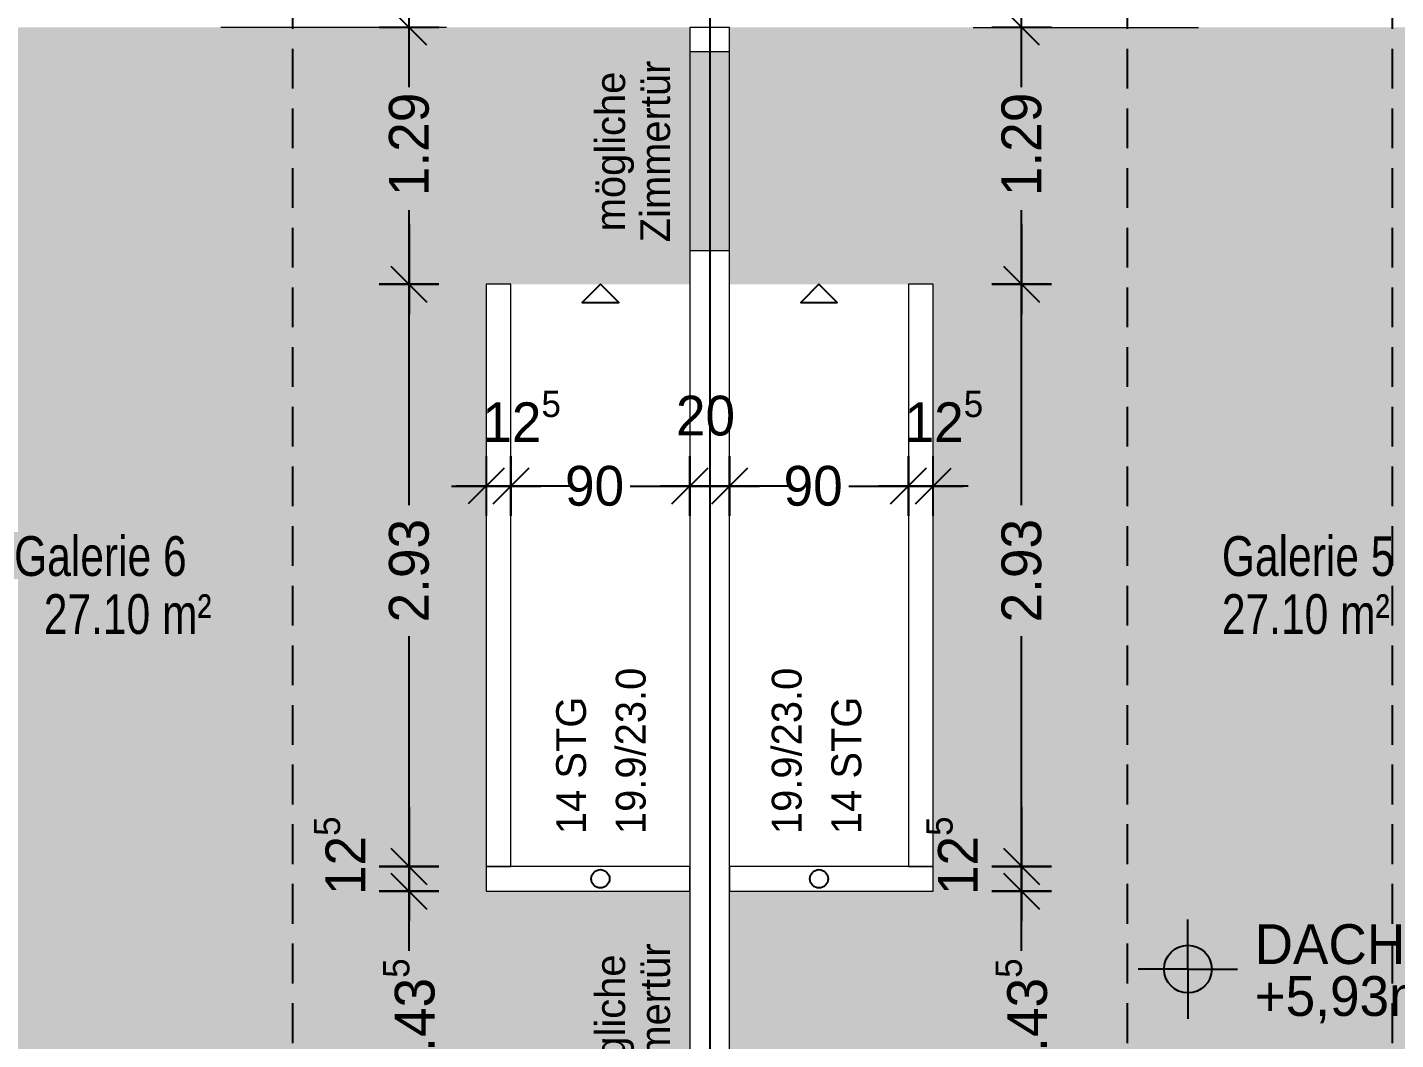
# Model space of a CAD drawing. Header units: metres. Extents: x 153 to 178.7, y 22.9 to 52.7.
# Drawn here: x 162.36 to 169.25, y 41.04 to 46.13 of the extents above; entities that cross this region are included whole.
import ezdxf

# ---------------------------------------------------------------- set-up
doc = ezdxf.new("R2010")
doc.units = ezdxf.units.M
doc.header["$XCLIPFRAME"] = 2
doc.header["$PDMODE"] = 65
doc.linetypes.add('AUSGEZOGEN', pattern=[0])
doc.linetypes.add('VERDECKT2_S2', pattern=[0.27, 0.2, -0.07])
for name, color, linetype, lineweight in [('Allgemein01', 7, 'AUSGEZOGEN', 13), ('Allgemein03', 7, 'AUSGEZOGEN', 25), ('Fensterbank', 7, 'AUSGEZOGEN', 13), ('Pfosten_ Stützen', 7, 'AUSGEZOGEN', 13), ('Raum', 250, 'AUSGEZOGEN', 13), ('Raumbezeichnung', 7, 'AUSGEZOGEN', 13), ('Standard', 7, 'AUSGEZOGEN', 25), ('Text Allgemein', 7, 'AUSGEZOGEN', 13), ('Treppe', 7, 'AUSGEZOGEN', 13), ('Wand Holz nicht tragend', 7, 'AUSGEZOGEN', 13), ('Wand Holz tragend', 7, 'AUSGEZOGEN', 13), ('Wohnfläche-Rohbau', 7, 'AUSGEZOGEN', 13)]:
    doc.layers.add(name, color=color, linetype=linetype, lineweight=lineweight)
doc.styles.add('ARIAL', font='arial.ttf')
doc.styles.add('Posterama Text Light', font='')
doc.styles.get('Posterama Text Light').set_extended_font_data('Posterama Text Light')
doc.dimstyles.new('DIMSTYLE_18', dxfattribs={"dimtxt": 0.2, "dimasz": 0.3, "dimexe": 0, "dimexo": 1e-06, "dimgap": 0.1, "dimtad": 0, "dimrnd": 0.005, "dimzin": 4, "dimdsep": 46, "dimtxsty": 'Posterama Text Light', "dimblk1": 'ALL_ML_STRICH', "dimblk2": 'ALL_ML_STRICH', "dimsah": 1, "dimcen": 0, "dimse1": 1, "dimse2": 1, "dimclrd": 7, "dimclre": 7, "dimclrt": 7, "dimadec": 0, "dimazin": 0, "dimtfac": 1, "dimtdec": 0, "dimtix": 1, "dimtmove": 2, "dimatfit": 3, "dimfxl": 0, "dimtzin": 0, "dimlwd": 0, "dimlwe": 25, "dimarcsym": 0})
doc.dimstyles.new('DIMSTYLE_19', dxfattribs={"dimtxt": 0.2, "dimasz": 0.3, "dimexe": 0, "dimexo": 1e-06, "dimgap": 0.1, "dimtad": 0, "dimdec": 3, "dimrnd": 0.005, "dimzin": 4, "dimdsep": 46, "dimtxsty": 'Posterama Text Light', "dimblk1": 'ALL_ML_STRICH', "dimblk2": 'ALL_ML_STRICH', "dimsah": 1, "dimcen": 0, "dimse1": 1, "dimse2": 1, "dimclrd": 7, "dimclre": 7, "dimclrt": 7, "dimadec": 0, "dimazin": 0, "dimtfac": 1, "dimtdec": 0, "dimtix": 1, "dimtmove": 2, "dimatfit": 3, "dimfxl": 0, "dimtzin": 0, "dimlwd": 0, "dimlwe": 25, "dimarcsym": 0})
doc.dimstyles.new('DIMSTYLE_21', dxfattribs={"dimtxt": 0.2, "dimasz": 0.3, "dimexe": 0, "dimexo": 1e-06, "dimgap": 0.1, "dimtad": 2, "dimdec": 1, "dimlfac": 100, "dimrnd": 0.5, "dimzin": 4, "dimdsep": 46, "dimtxsty": 'Posterama Text Light', "dimblk1": 'ALL_ML_STRICH', "dimblk2": 'ALL_ML_STRICH', "dimsah": 1, "dimcen": 0, "dimse1": 1, "dimse2": 1, "dimclrd": 7, "dimclre": 7, "dimclrt": 7, "dimadec": 0, "dimazin": 0, "dimtfac": 1, "dimtdec": 0, "dimtix": 1, "dimtmove": 2, "dimatfit": 3, "dimfxl": 0, "dimtvp": 1.2, "dimtzin": 0, "dimlwd": 0, "dimlwe": 25, "dimarcsym": 0})
doc.dimstyles.new('DIMSTYLE_23', dxfattribs={"dimtxt": 0.2, "dimasz": 0.3, "dimexe": 0, "dimexo": 1e-06, "dimgap": 0.1, "dimtad": 0, "dimdec": 1, "dimlfac": 100, "dimrnd": 0.5, "dimzin": 4, "dimdsep": 46, "dimtxsty": 'Posterama Text Light', "dimblk1": 'ALL_ML_STRICH', "dimblk2": 'ALL_ML_STRICH', "dimsah": 1, "dimcen": 0, "dimse1": 1, "dimse2": 1, "dimclrd": 7, "dimclre": 7, "dimclrt": 7, "dimadec": 0, "dimazin": 0, "dimtfac": 1, "dimtdec": 0, "dimtix": 1, "dimtmove": 2, "dimatfit": 3, "dimfxl": 0, "dimtzin": 0, "dimlwd": 0, "dimlwe": 25, "dimarcsym": 0})
doc.dimstyles.new('DIMSTYLE_3', dxfattribs={"dimtxt": 0.2, "dimasz": 0.3, "dimexe": 0, "dimexo": 1e-06, "dimgap": 0.1, "dimtad": 0, "dimrnd": 0.005, "dimzin": 0, "dimdsep": 46, "dimtxsty": 'Posterama Text Light', "dimblk1": 'ALL_ML_STRICH', "dimblk2": 'ALL_ML_STRICH', "dimsah": 1, "dimcen": 0, "dimse1": 1, "dimse2": 1, "dimclrd": 7, "dimclre": 7, "dimclrt": 7, "dimadec": 0, "dimazin": 0, "dimtfac": 1, "dimtdec": 0, "dimtix": 1, "dimtmove": 2, "dimatfit": 3, "dimfxl": 0, "dimtzin": 0, "dimlwd": 0, "dimlwe": 25, "dimarcsym": 0})
doc.dimstyles.new('DIMSTYLE_6', dxfattribs={"dimtxt": 0.2, "dimasz": 0.3, "dimexe": 0, "dimexo": 1e-06, "dimgap": 0.1, "dimtad": 2, "dimdec": 1, "dimlfac": 100, "dimrnd": 0.5, "dimzin": 0, "dimdsep": 46, "dimtxsty": 'Posterama Text Light', "dimblk1": 'ALL_ML_STRICH', "dimblk2": 'ALL_ML_STRICH', "dimsah": 1, "dimcen": 0, "dimse1": 1, "dimse2": 1, "dimclrd": 7, "dimclre": 7, "dimclrt": 7, "dimadec": 0, "dimazin": 0, "dimtfac": 1, "dimtdec": 0, "dimtix": 1, "dimtmove": 2, "dimatfit": 3, "dimfxl": 0, "dimtvp": 1.2, "dimtzin": 0, "dimlwd": 0, "dimlwe": 25, "dimarcsym": 0})
picture_1 = doc.add_image_def('image1.jpg', size_in_pixel=(256, 256))

# ---------------------------------------------------------------- blocks, each defined once
blk = doc.blocks.new('COMPLEXOBJECT_14')
at = {"layer": 'Allgemein03', "color": 7, "linetype": 'AUSGEZOGEN', "lineweight": 25, "transparency": 33554687}
for q in [(168.2044, 41.6487), (167.9544, 41.3987), (168.2044, 41.1487), (168.4544, 41.3987)]:
    blk.add_line((168.2044, 41.3987), q, dxfattribs=at)
blk.add_circle((168.2044, 41.3987), 0.12, dxfattribs=at)
blk = doc.blocks.new('COMPLEXOBJECT_20')
at = {"layer": 'Standard', "linetype": 'AUSGEZOGEN', "lineweight": 13, "transparency": 33554687}
blk.add_hatch(color=252, dxfattribs=at).paths.add_polyline_path([(165.6978, 45.0123), (165.8978, 45.0123), (165.8978, 46.0123), (165.6978, 46.0123)])
at = {"layer": 'Standard', "color": 252, "linetype": 'AUSGEZOGEN', "lineweight": 13, "transparency": 33554687}
blk.add_lwpolyline([(165.6978, 45.0123), (165.8978, 45.0123), (165.8978, 46.0123), (165.6978, 46.0123), (165.6978, 45.0123)], close=True, dxfattribs=at)
blk = doc.blocks.new('ALL_ML_STRICH')
at = {"color": 0, "linetype": 'ByBlock', "lineweight": -2}
for p, q in [((0, -0.5), (0, 0.5)), ((-0.3, -0.3), (0.3, 0.3)), ((-1, 0), (0.5, 0))]:
    blk.add_line(p, q, dxfattribs=at)
blk = doc.blocks.new('*D46')
at = {"layer": 'DEFPOINTS', "color": 7, "linetype": 'AUSGEZOGEN', "lineweight": 25, "transparency": 33554687}
for p in [(159.1478, 51.6196), (159.1478, 46.1348), (172.4478, 46.1348)]:
    blk.add_point(p, dxfattribs=at)
at = {"layer": 'Standard', "color": 7, "linetype": 'AUSGEZOGEN', "lineweight": -2, "transparency": 33554687}
for p, q in [((159.1478, 51.6196), (165.4248, 51.6196)), ((166.2248, 51.6196), (172.4478, 51.6196))]:
    blk.add_line(p, q, dxfattribs=at)
at = {"layer": 'Standard', "color": 7, "linetype": 'AUSGEZOGEN', "lineweight": 25, "transparency": 33554687, "xscale": 0.3, "yscale": 0.3, "zscale": 0.3, "rotation": 180}
blk.add_blockref('ALL_ML_STRICH', (159.1478, 51.6196), dxfattribs=at)
at = {"layer": 'Standard', "color": 7, "linetype": 'AUSGEZOGEN', "lineweight": 25, "transparency": 33554687, "xscale": 0.3, "yscale": 0.3, "zscale": 0.3}
blk.add_blockref('ALL_ML_STRICH', (172.4478, 51.6196), dxfattribs=at)
at = {"layer": 'Standard', "color": 7, "linetype": 'AUSGEZOGEN', "lineweight": 25, "transparency": 33554687, "insert": (165.8248, 51.6196), "char_height": 0.2, "width": 1, "attachment_point": 5, "style": 'Posterama Text Light'}
blk.add_mtext('\\A1;{\\A1;{13.30\\H0.132000;\\S^ ;}}', dxfattribs=at)
blk = doc.blocks.new('*D75')
at = {"layer": 'DEFPOINTS', "color": 7, "linetype": 'AUSGEZOGEN', "lineweight": 25, "transparency": 33554687}
for p in [(159.1478, 50.7196), (159.1478, 46.1348), (165.6978, 46.1348)]:
    blk.add_point(p, dxfattribs=at)
at = {"layer": 'Standard', "color": 7, "linetype": 'AUSGEZOGEN', "lineweight": -2, "transparency": 33554687}
for p, q in [((159.1478, 50.7196), (162.1094, 50.7196)), ((162.7694, 50.7196), (165.6978, 50.7196))]:
    blk.add_line(p, q, dxfattribs=at)
at = {"layer": 'Standard', "color": 7, "linetype": 'AUSGEZOGEN', "lineweight": 25, "transparency": 33554687, "xscale": 0.3, "yscale": 0.3, "zscale": 0.3, "rotation": 180}
blk.add_blockref('ALL_ML_STRICH', (159.1478, 50.7196), dxfattribs=at)
at = {"layer": 'Standard', "color": 7, "linetype": 'AUSGEZOGEN', "lineweight": 25, "transparency": 33554687, "xscale": 0.3, "yscale": 0.3, "zscale": 0.3}
blk.add_blockref('ALL_ML_STRICH', (165.6978, 50.7196), dxfattribs=at)
at = {"layer": 'Standard', "color": 7, "linetype": 'AUSGEZOGEN', "lineweight": 25, "transparency": 33554687, "insert": (162.4394, 50.7196), "char_height": 0.2, "width": 0.8, "attachment_point": 5, "style": 'Posterama Text Light'}
blk.add_mtext('\\A1;{\\A1;{6.55\\H0.132000;\\S^ ;}}', dxfattribs=at)
blk = doc.blocks.new('*D76')
at = {"layer": 'DEFPOINTS', "color": 7, "linetype": 'AUSGEZOGEN', "lineweight": 25, "transparency": 33554687}
for p in [(165.6978, 50.7196), (165.6978, 46.1348), (165.8978, 46.1348)]:
    blk.add_point(p, dxfattribs=at)
at = {"layer": 'Standard', "color": 7, "linetype": 'AUSGEZOGEN', "lineweight": -2, "transparency": 33554687}
blk.add_line((165.6978, 50.7196), (165.8978, 50.7196), dxfattribs=at)
at = {"layer": 'Standard', "color": 7, "linetype": 'AUSGEZOGEN', "lineweight": 25, "transparency": 33554687, "xscale": 0.3, "yscale": 0.3, "zscale": 0.3, "rotation": 180}
blk.add_blockref('ALL_ML_STRICH', (165.6978, 50.7196), dxfattribs=at)
at = {"layer": 'Standard', "color": 7, "linetype": 'AUSGEZOGEN', "lineweight": 25, "transparency": 33554687, "xscale": 0.3, "yscale": 0.3, "zscale": 0.3}
blk.add_blockref('ALL_ML_STRICH', (165.8978, 50.7196), dxfattribs=at)
at = {"layer": 'Standard', "color": 7, "linetype": 'AUSGEZOGEN', "lineweight": 25, "transparency": 33554687, "insert": (165.7766, 51.0724), "char_height": 0.2, "width": 0.8, "attachment_point": 5, "style": 'Posterama Text Light'}
blk.add_mtext('\\A1;{\\A1;{20\\H0.132000;\\S^ ;}}', dxfattribs=at)
blk = doc.blocks.new('*D77')
at = {"layer": 'DEFPOINTS', "color": 7, "linetype": 'AUSGEZOGEN', "lineweight": 25, "transparency": 33554687}
for p in [(165.8978, 50.7196), (165.8978, 46.1348), (172.4478, 46.1348)]:
    blk.add_point(p, dxfattribs=at)
at = {"layer": 'Standard', "color": 7, "linetype": 'AUSGEZOGEN', "lineweight": -2, "transparency": 33554687}
for p, q in [((165.8978, 50.7196), (168.8594, 50.7196)), ((169.5194, 50.7196), (172.4478, 50.7196))]:
    blk.add_line(p, q, dxfattribs=at)
at = {"layer": 'Standard', "color": 7, "linetype": 'AUSGEZOGEN', "lineweight": 25, "transparency": 33554687, "xscale": 0.3, "yscale": 0.3, "zscale": 0.3, "rotation": 180}
blk.add_blockref('ALL_ML_STRICH', (165.8978, 50.7196), dxfattribs=at)
at = {"layer": 'Standard', "color": 7, "linetype": 'AUSGEZOGEN', "lineweight": 25, "transparency": 33554687, "xscale": 0.3, "yscale": 0.3, "zscale": 0.3}
blk.add_blockref('ALL_ML_STRICH', (172.4478, 50.7196), dxfattribs=at)
at = {"layer": 'Standard', "color": 7, "linetype": 'AUSGEZOGEN', "lineweight": 25, "transparency": 33554687, "insert": (169.1894, 50.7196), "char_height": 0.2, "width": 0.8, "attachment_point": 5, "style": 'Posterama Text Light'}
blk.add_mtext('\\A1;{\\A1;{6.55\\H0.132000;\\S^ ;}}', dxfattribs=at)
blk = doc.blocks.new('*D114')
at = {"layer": 'DEFPOINTS', "color": 7, "linetype": 'AUSGEZOGEN', "lineweight": 25, "transparency": 33554687}
for p in [(166.9228, 41.7898), (165.8978, 40.3548), (167.3673, 40.3548)]:
    blk.add_point(p, dxfattribs=at)
at = {"layer": 'Standard', "color": 7, "linetype": 'AUSGEZOGEN', "lineweight": -2, "transparency": 33554687}
for p, q in [((167.3673, 41.5431), (167.3673, 41.7898)), ((167.3673, 40.3548), (167.3673, 40.7431))]:
    blk.add_line(p, q, dxfattribs=at)
at = {"layer": 'Standard', "color": 7, "linetype": 'AUSGEZOGEN', "lineweight": 25, "transparency": 33554687, "xscale": 0.3, "yscale": 0.3, "zscale": 0.3}
for p, rotation in [((167.3673, 41.7898), 90), ((167.3673, 40.3548), 270)]:
    blk.add_blockref('ALL_ML_STRICH', p, dxfattribs=dict(at, rotation=rotation))
at = {"layer": 'Standard', "color": 7, "linetype": 'AUSGEZOGEN', "lineweight": 25, "transparency": 33554687, "insert": (167.3673, 41.1431), "char_height": 0.2, "width": 1, "attachment_point": 5, "rotation": 90, "style": 'Posterama Text Light'}
blk.add_mtext('\\A1;{\\A1;{1.43\\H0.132000;\\S5^ ;}}', dxfattribs=at)
blk = doc.blocks.new('*D115')
at = {"layer": 'DEFPOINTS', "color": 7, "linetype": 'AUSGEZOGEN', "lineweight": 25, "transparency": 33554687}
for p in [(166.7978, 41.9148), (166.9228, 41.7898), (167.3673, 41.7898)]:
    blk.add_point(p, dxfattribs=at)
at = {"layer": 'Standard', "color": 7, "linetype": 'AUSGEZOGEN', "lineweight": -2, "transparency": 33554687}
blk.add_line((167.3673, 41.7898), (167.3673, 41.9148), dxfattribs=at)
at = {"layer": 'Standard', "color": 7, "linetype": 'AUSGEZOGEN', "lineweight": 25, "transparency": 33554687, "xscale": 0.3, "yscale": 0.3, "zscale": 0.3}
for p, rotation in [((167.3673, 41.7898), 270), ((167.3673, 41.9148), 90)]:
    blk.add_blockref('ALL_ML_STRICH', p, dxfattribs=dict(at, rotation=rotation))
at = {"layer": 'Standard', "color": 7, "linetype": 'AUSGEZOGEN', "lineweight": 25, "transparency": 33554687, "insert": (167.0173, 41.9685), "char_height": 0.2, "width": 0.8, "attachment_point": 5, "rotation": 90, "style": 'Posterama Text Light'}
blk.add_mtext('\\A1;{\\A1;{12\\H0.132000;\\S5^ ;}}', dxfattribs=at)
blk = doc.blocks.new('*D116')
at = {"layer": 'DEFPOINTS', "color": 7, "linetype": 'AUSGEZOGEN', "lineweight": 25, "transparency": 33554687}
for p in [(166.9228, 44.8426), (166.7978, 41.9148), (167.3673, 41.9148)]:
    blk.add_point(p, dxfattribs=at)
at = {"layer": 'Standard', "color": 7, "linetype": 'AUSGEZOGEN', "lineweight": -2, "transparency": 33554687}
for p, q in [((167.3673, 43.7322), (167.3673, 44.8426)), ((167.3673, 41.9148), (167.3673, 43.0722))]:
    blk.add_line(p, q, dxfattribs=at)
at = {"layer": 'Standard', "color": 7, "linetype": 'AUSGEZOGEN', "lineweight": 25, "transparency": 33554687, "xscale": 0.3, "yscale": 0.3, "zscale": 0.3}
for p, rotation in [((167.3673, 44.8426), 90), ((167.3673, 41.9148), 270)]:
    blk.add_blockref('ALL_ML_STRICH', p, dxfattribs=dict(at, rotation=rotation))
at = {"layer": 'Standard', "color": 7, "linetype": 'AUSGEZOGEN', "lineweight": 25, "transparency": 33554687, "insert": (167.3673, 43.4022), "char_height": 0.2, "width": 0.8, "attachment_point": 5, "rotation": 90, "style": 'Posterama Text Light'}
blk.add_mtext('\\A1;{\\A1;{2.93\\H0.132000;\\S^ ;}}', dxfattribs=at)
blk = doc.blocks.new('*D117')
at = {"layer": 'DEFPOINTS', "color": 7, "linetype": 'AUSGEZOGEN', "lineweight": 25, "transparency": 33554687}
for p in [(165.8978, 46.1348), (166.9228, 44.8426), (167.3673, 44.8426)]:
    blk.add_point(p, dxfattribs=at)
at = {"layer": 'Standard', "color": 7, "linetype": 'AUSGEZOGEN', "lineweight": -2, "transparency": 33554687}
for p, q in [((167.3673, 45.876), (167.3673, 46.1348)), ((167.3673, 44.8426), (167.3673, 45.216))]:
    blk.add_line(p, q, dxfattribs=at)
at = {"layer": 'Standard', "color": 7, "linetype": 'AUSGEZOGEN', "lineweight": 25, "transparency": 33554687, "xscale": 0.3, "yscale": 0.3, "zscale": 0.3}
for p, rotation in [((167.3673, 46.1348), 90), ((167.3673, 44.8426), 270)]:
    blk.add_blockref('ALL_ML_STRICH', p, dxfattribs=dict(at, rotation=rotation))
at = {"layer": 'Standard', "color": 7, "linetype": 'AUSGEZOGEN', "lineweight": 25, "transparency": 33554687, "insert": (167.3673, 45.546), "char_height": 0.2, "width": 0.8, "attachment_point": 5, "rotation": 90, "style": 'Posterama Text Light'}
blk.add_mtext('\\A1;{\\A1;{1.29\\H0.132000;\\S^ ;}}', dxfattribs=at)
blk = doc.blocks.new('*D118')
at = {"layer": 'DEFPOINTS', "color": 7, "linetype": 'AUSGEZOGEN', "lineweight": 25, "transparency": 33554687}
for p in [(164.6728, 41.7898), (164.2852, 40.3548), (165.6978, 40.3548)]:
    blk.add_point(p, dxfattribs=at)
at = {"layer": 'Standard', "color": 7, "linetype": 'AUSGEZOGEN', "lineweight": -2, "transparency": 33554687}
for p, q in [((164.2852, 41.5431), (164.2852, 41.7898)), ((164.2852, 40.3548), (164.2852, 40.7431))]:
    blk.add_line(p, q, dxfattribs=at)
at = {"layer": 'Standard', "color": 7, "linetype": 'AUSGEZOGEN', "lineweight": 25, "transparency": 33554687, "xscale": 0.3, "yscale": 0.3, "zscale": 0.3}
for p, rotation in [((164.2852, 41.7898), 90), ((164.2852, 40.3548), 270)]:
    blk.add_blockref('ALL_ML_STRICH', p, dxfattribs=dict(at, rotation=rotation))
at = {"layer": 'Standard', "color": 7, "linetype": 'AUSGEZOGEN', "lineweight": 25, "transparency": 33554687, "insert": (164.2852, 41.1431), "char_height": 0.2, "width": 1, "attachment_point": 5, "rotation": 90, "style": 'Posterama Text Light'}
blk.add_mtext('\\A1;{\\A1;{1.43\\H0.132000;\\S5^ ;}}', dxfattribs=at)
blk = doc.blocks.new('*D119')
at = {"layer": 'DEFPOINTS', "color": 7, "linetype": 'AUSGEZOGEN', "lineweight": 25, "transparency": 33554687}
for p in [(164.7978, 41.9148), (164.2852, 41.7898), (164.6728, 41.7898)]:
    blk.add_point(p, dxfattribs=at)
at = {"layer": 'Standard', "color": 7, "linetype": 'AUSGEZOGEN', "lineweight": -2, "transparency": 33554687}
blk.add_line((164.2852, 41.7898), (164.2852, 41.9148), dxfattribs=at)
at = {"layer": 'Standard', "color": 7, "linetype": 'AUSGEZOGEN', "lineweight": 25, "transparency": 33554687, "xscale": 0.3, "yscale": 0.3, "zscale": 0.3}
for p, rotation in [((164.2852, 41.7898), 270), ((164.2852, 41.9148), 90)]:
    blk.add_blockref('ALL_ML_STRICH', p, dxfattribs=dict(at, rotation=rotation))
at = {"layer": 'Standard', "color": 7, "linetype": 'AUSGEZOGEN', "lineweight": 25, "transparency": 33554687, "insert": (163.9352, 41.9685), "char_height": 0.2, "width": 0.8, "attachment_point": 5, "rotation": 90, "style": 'Posterama Text Light'}
blk.add_mtext('\\A1;{\\A1;{12\\H0.132000;\\S5^ ;}}', dxfattribs=at)
blk = doc.blocks.new('*D120')
at = {"layer": 'DEFPOINTS', "color": 7, "linetype": 'AUSGEZOGEN', "lineweight": 25, "transparency": 33554687}
for p in [(164.7978, 44.8426), (164.2852, 41.9148), (164.7978, 41.9148)]:
    blk.add_point(p, dxfattribs=at)
at = {"layer": 'Standard', "color": 7, "linetype": 'AUSGEZOGEN', "lineweight": -2, "transparency": 33554687}
for p, q in [((164.2852, 43.7322), (164.2852, 44.8426)), ((164.2852, 41.9148), (164.2852, 43.0722))]:
    blk.add_line(p, q, dxfattribs=at)
at = {"layer": 'Standard', "color": 7, "linetype": 'AUSGEZOGEN', "lineweight": 25, "transparency": 33554687, "xscale": 0.3, "yscale": 0.3, "zscale": 0.3}
for p, rotation in [((164.2852, 44.8426), 90), ((164.2852, 41.9148), 270)]:
    blk.add_blockref('ALL_ML_STRICH', p, dxfattribs=dict(at, rotation=rotation))
at = {"layer": 'Standard', "color": 7, "linetype": 'AUSGEZOGEN', "lineweight": 25, "transparency": 33554687, "insert": (164.2852, 43.4022), "char_height": 0.2, "width": 0.8, "attachment_point": 5, "rotation": 90, "style": 'Posterama Text Light'}
blk.add_mtext('\\A1;{\\A1;{2.93\\H0.132000;\\S^ ;}}', dxfattribs=at)
blk = doc.blocks.new('*D121')
at = {"layer": 'DEFPOINTS', "color": 7, "linetype": 'AUSGEZOGEN', "lineweight": 25, "transparency": 33554687}
for p in [(165.6978, 46.1348), (164.2852, 44.8426), (164.7978, 44.8426)]:
    blk.add_point(p, dxfattribs=at)
at = {"layer": 'Standard', "color": 7, "linetype": 'AUSGEZOGEN', "lineweight": -2, "transparency": 33554687}
for p, q in [((164.2852, 45.876), (164.2852, 46.1348)), ((164.2852, 44.8426), (164.2852, 45.216))]:
    blk.add_line(p, q, dxfattribs=at)
at = {"layer": 'Standard', "color": 7, "linetype": 'AUSGEZOGEN', "lineweight": 25, "transparency": 33554687, "xscale": 0.3, "yscale": 0.3, "zscale": 0.3}
for p, rotation in [((164.2852, 46.1348), 90), ((164.2852, 44.8426), 270)]:
    blk.add_blockref('ALL_ML_STRICH', p, dxfattribs=dict(at, rotation=rotation))
at = {"layer": 'Standard', "color": 7, "linetype": 'AUSGEZOGEN', "lineweight": 25, "transparency": 33554687, "insert": (164.2852, 45.546), "char_height": 0.2, "width": 0.8, "attachment_point": 5, "rotation": 90, "style": 'Posterama Text Light'}
blk.add_mtext('\\A1;{\\A1;{1.29\\H0.132000;\\S^ ;}}', dxfattribs=at)
blk = doc.blocks.new('*D127')
at = {"layer": 'DEFPOINTS', "color": 7, "linetype": 'AUSGEZOGEN', "lineweight": 25, "transparency": 33554687}
for p in [(164.6728, 44.8426), (164.7978, 44.8426), (164.6728, 43.828)]:
    blk.add_point(p, dxfattribs=at)
at = {"layer": 'Standard', "color": 7, "linetype": 'AUSGEZOGEN', "lineweight": -2, "transparency": 33554687}
blk.add_line((164.6728, 43.828), (164.7978, 43.828), dxfattribs=at)
at = {"layer": 'Standard', "color": 7, "linetype": 'AUSGEZOGEN', "lineweight": 25, "transparency": 33554687, "xscale": 0.3, "yscale": 0.3, "zscale": 0.3}
blk.add_blockref('ALL_ML_STRICH', (164.7978, 43.828), dxfattribs=at)
at = {"layer": 'Standard', "color": 7, "linetype": 'AUSGEZOGEN', "lineweight": 25, "transparency": 33554687, "xscale": 0.3, "yscale": 0.3, "zscale": 0.3, "rotation": 180}
blk.add_blockref('ALL_ML_STRICH', (164.6728, 43.828), dxfattribs=at)
at = {"layer": 'Standard', "color": 7, "linetype": 'AUSGEZOGEN', "lineweight": 25, "transparency": 33554687, "insert": (164.8514, 44.178), "char_height": 0.2, "width": 0.8, "attachment_point": 5, "style": 'Posterama Text Light'}
blk.add_mtext('\\A1;{\\A1;{12\\H0.132000;\\S5^ ;}}', dxfattribs=at)
blk = doc.blocks.new('*D128')
at = {"layer": 'DEFPOINTS', "color": 7, "linetype": 'AUSGEZOGEN', "lineweight": 25, "transparency": 33554687}
for p in [(165.6978, 46.1348), (164.7978, 44.8426), (164.7978, 43.828)]:
    blk.add_point(p, dxfattribs=at)
at = {"layer": 'Standard', "color": 7, "linetype": 'AUSGEZOGEN', "lineweight": -2, "transparency": 33554687}
for p, q in [((164.7978, 43.828), (164.8883, 43.828)), ((165.5483, 43.828), (165.6978, 43.828))]:
    blk.add_line(p, q, dxfattribs=at)
at = {"layer": 'Standard', "color": 7, "linetype": 'AUSGEZOGEN', "lineweight": 25, "transparency": 33554687, "xscale": 0.3, "yscale": 0.3, "zscale": 0.3, "rotation": 180}
blk.add_blockref('ALL_ML_STRICH', (164.7978, 43.828), dxfattribs=at)
at = {"layer": 'Standard', "color": 7, "linetype": 'AUSGEZOGEN', "lineweight": 25, "transparency": 33554687, "xscale": 0.3, "yscale": 0.3, "zscale": 0.3}
blk.add_blockref('ALL_ML_STRICH', (165.6978, 43.828), dxfattribs=at)
at = {"layer": 'Standard', "color": 7, "linetype": 'AUSGEZOGEN', "lineweight": 25, "transparency": 33554687, "insert": (165.2183, 43.828), "char_height": 0.2, "width": 0.8, "attachment_point": 5, "style": 'Posterama Text Light'}
blk.add_mtext('\\A1;{\\A1;{90\\H0.132000;\\S^ ;}}', dxfattribs=at)
blk = doc.blocks.new('*D129')
at = {"layer": 'DEFPOINTS', "color": 7, "linetype": 'AUSGEZOGEN', "lineweight": 25, "transparency": 33554687}
for p in [(165.6978, 46.1348), (165.6978, 43.828), (165.8978, 40.3548)]:
    blk.add_point(p, dxfattribs=at)
at = {"layer": 'Standard', "color": 7, "linetype": 'AUSGEZOGEN', "lineweight": -2, "transparency": 33554687}
blk.add_line((165.6978, 43.828), (165.8978, 43.828), dxfattribs=at)
at = {"layer": 'Standard', "color": 7, "linetype": 'AUSGEZOGEN', "lineweight": 25, "transparency": 33554687, "xscale": 0.3, "yscale": 0.3, "zscale": 0.3, "rotation": 180}
blk.add_blockref('ALL_ML_STRICH', (165.6978, 43.828), dxfattribs=at)
at = {"layer": 'Standard', "color": 7, "linetype": 'AUSGEZOGEN', "lineweight": 25, "transparency": 33554687, "xscale": 0.3, "yscale": 0.3, "zscale": 0.3}
blk.add_blockref('ALL_ML_STRICH', (165.8978, 43.828), dxfattribs=at)
at = {"layer": 'Standard', "color": 7, "linetype": 'AUSGEZOGEN', "lineweight": 25, "transparency": 33554687, "insert": (165.7766, 44.1808), "char_height": 0.2, "width": 0.8, "attachment_point": 5, "style": 'Posterama Text Light'}
blk.add_mtext('\\A1;{\\A1;{20\\H0.132000;\\S^ ;}}', dxfattribs=at)
blk = doc.blocks.new('*D130')
at = {"layer": 'DEFPOINTS', "color": 7, "linetype": 'AUSGEZOGEN', "lineweight": 25, "transparency": 33554687}
for p in [(166.7978, 44.8426), (165.8978, 43.828), (165.8978, 40.3548)]:
    blk.add_point(p, dxfattribs=at)
at = {"layer": 'Standard', "color": 7, "linetype": 'AUSGEZOGEN', "lineweight": -2, "transparency": 33554687}
for p, q in [((165.8978, 43.828), (165.9883, 43.828)), ((166.6483, 43.828), (166.7978, 43.828))]:
    blk.add_line(p, q, dxfattribs=at)
at = {"layer": 'Standard', "color": 7, "linetype": 'AUSGEZOGEN', "lineweight": 25, "transparency": 33554687, "xscale": 0.3, "yscale": 0.3, "zscale": 0.3, "rotation": 180}
blk.add_blockref('ALL_ML_STRICH', (165.8978, 43.828), dxfattribs=at)
at = {"layer": 'Standard', "color": 7, "linetype": 'AUSGEZOGEN', "lineweight": 25, "transparency": 33554687, "xscale": 0.3, "yscale": 0.3, "zscale": 0.3}
blk.add_blockref('ALL_ML_STRICH', (166.7978, 43.828), dxfattribs=at)
at = {"layer": 'Standard', "color": 7, "linetype": 'AUSGEZOGEN', "lineweight": 25, "transparency": 33554687, "insert": (166.3183, 43.828), "char_height": 0.2, "width": 0.8, "attachment_point": 5, "style": 'Posterama Text Light'}
blk.add_mtext('\\A1;{\\A1;{90\\H0.132000;\\S^ ;}}', dxfattribs=at)
blk = doc.blocks.new('*D131')
at = {"layer": 'DEFPOINTS', "color": 7, "linetype": 'AUSGEZOGEN', "lineweight": 25, "transparency": 33554687}
for p in [(166.7978, 44.8426), (166.9228, 44.8426), (166.7978, 43.828)]:
    blk.add_point(p, dxfattribs=at)
at = {"layer": 'Standard', "color": 7, "linetype": 'AUSGEZOGEN', "lineweight": -2, "transparency": 33554687}
blk.add_line((166.7978, 43.828), (166.9228, 43.828), dxfattribs=at)
at = {"layer": 'Standard', "color": 7, "linetype": 'AUSGEZOGEN', "lineweight": 25, "transparency": 33554687, "xscale": 0.3, "yscale": 0.3, "zscale": 0.3}
blk.add_blockref('ALL_ML_STRICH', (166.9228, 43.828), dxfattribs=at)
at = {"layer": 'Standard', "color": 7, "linetype": 'AUSGEZOGEN', "lineweight": 25, "transparency": 33554687, "xscale": 0.3, "yscale": 0.3, "zscale": 0.3, "rotation": 180}
blk.add_blockref('ALL_ML_STRICH', (166.7978, 43.828), dxfattribs=at)
at = {"layer": 'Standard', "color": 7, "linetype": 'AUSGEZOGEN', "lineweight": 25, "transparency": 33554687, "insert": (166.9764, 44.178), "char_height": 0.2, "width": 0.8, "attachment_point": 5, "style": 'Posterama Text Light'}
blk.add_mtext('\\A1;{\\A1;{12\\H0.132000;\\S5^ ;}}', dxfattribs=at)

msp = doc.modelspace()

# ---------------------------------------------------------------- hatches: boundary and pattern name
at = {"layer": 'Raum', "linetype": 'AUSGEZOGEN', "lineweight": 13, "transparency": 33554687}
for points in [[(163.8978, 40.3548), (165.6978, 40.3548), (165.6978, 41.7898), (164.6728, 41.7898), (164.6728, 44.8426), (165.6978, 44.8426), (165.6978, 46.1348), (159.1478, 46.1348), (159.1378, 40.4848), (159.1478, 40.4848), (163.8978, 40.4848)], [(165.8978, 41.7898), (165.8978, 40.3548), (167.6978, 40.3548), (167.6978, 40.4848), (172.4478, 40.4848), (172.4478, 46.1348), (165.8978, 46.1348), (165.8978, 44.8426), (166.9228, 44.8426), (166.9228, 41.7898)]]:
    msp.add_hatch(color=255, dxfattribs=at).paths.add_polyline_path(points)

# ---------------------------------------------------------------- linework, layer by layer
at = {"layer": 'Allgemein01', "color": 7, "linetype": 'VERDECKT2_S2', "lineweight": 25, "transparency": 33554687}
for p, q in [((163.6978, 49.0267), (163.6978, 26.6948)), ((165.7978, 49.0267), (165.7978, 26.6948)), ((167.8978, 49.0267), (167.8978, 26.6948))]:
    msp.add_line(p, q, dxfattribs=at)
at = {"layer": 'Allgemein01', "color": 5, "linetype": 'VERDECKT2_S2', "lineweight": 25, "transparency": 33554687}
msp.add_line((169.2328, 49.0267), (169.2328, 26.6948), dxfattribs=at)
at = {"layer": 'Allgemein03', "color": 1, "linetype": 'AUSGEZOGEN', "lineweight": 25, "transparency": 33554687}
msp.add_line((165.7978, 47.9848), (165.7978, 26.9819), dxfattribs=at)
at = {"layer": 'Fensterbank', "color": 7, "linetype": 'AUSGEZOGEN', "lineweight": 18, "transparency": 33554687}
for p, q in [((164.4728, 46.1348), (163.3378, 46.1348)), ((167.1228, 46.1348), (168.2578, 46.1348))]:
    msp.add_line(p, q, dxfattribs=at)
at = {"layer": 'Treppe', "color": 7, "linetype": 'AUSGEZOGEN', "lineweight": 25, "transparency": 33554687}
for points in [[(165.2478, 44.8426), (165.1558, 44.7506), (165.3398, 44.7506), (165.2478, 44.8426)], [(166.3478, 44.8426), (166.2558, 44.7506), (166.4398, 44.7506), (166.3478, 44.8426)]]:
    msp.add_lwpolyline(points, close=True, dxfattribs=at)
for centre in [(165.2478, 41.8526), (166.3478, 41.8526)]:
    msp.add_circle(centre, 0.046, dxfattribs=at)

# ---------------------------------------------------------------- block references
at = {"layer": 'Allgemein03', "color": 7, "linetype": 'AUSGEZOGEN', "lineweight": 25, "transparency": 33554687}
msp.add_blockref('COMPLEXOBJECT_14', (0, 0), dxfattribs=at)
at = {"layer": 'Standard', "color": 252, "linetype": 'AUSGEZOGEN', "lineweight": 13, "transparency": 33554687}
msp.add_blockref('COMPLEXOBJECT_20', (0, 0), dxfattribs=at)

# ---------------------------------------------------------------- texts
at = {"transparency": 33554687, "char_height": 0.2, "width": 0.054754, "attachment_point": 7, "style": 'ARIAL'}
for insert in [(163.1669, 43.7061), (168.3753, 43.7061)]:
    msp.add_mtext('}\\P', dxfattribs=dict(at, insert=insert))
at = {"layer": 'Pfosten_ Stützen', "color": 1, "linetype": 'AUSGEZOGEN', "lineweight": 35, "transparency": 33554687, "insert": (168.5399, 41.6241), "char_height": 0.2, "width": 3.114416, "attachment_point": 1, "line_spacing_factor": 0.783133, "style": 'ARIAL'}
msp.add_mtext('\\A1;{\\fPosterama Text Light|i0|b0;\\H0.200000;\\W1.000000;\\C1;DACHGESCHOSS OKFF}\\P{\\fPosterama Text Light|i0|b0;\\H0.200000;\\W1.000000;\\C7;+5,93m (344,87m üNN)}\\P', dxfattribs=at)
at = {"layer": 'Raumbezeichnung', "transparency": 33554687, "char_height": 0.2, "attachment_point": 7, "style": 'Posterama Text Light'}
for s, insert, width in [('\\A1;{\\fPosterama Text Light|i0|b0;\\H0.200000;\\W0.800000;\\C7;Galerie 6}\\P', (162.2976, 43.3729), 1.005333), ('\\A1;{\\fPosterama Text Light|i0|b0;\\H0.200000;\\W0.800000;\\C7;Galerie 5}\\P', (168.3753, 43.3729), 1.002667)]:
    msp.add_mtext(s, dxfattribs=dict(at, insert=insert, width=width))
at = {"layer": 'Text Allgemein', "color": 8, "linetype": 'AUSGEZOGEN', "lineweight": 13, "transparency": 33554687, "char_height": 0.15, "width": 1.08099, "attachment_point": 2, "rotation": 90, "line_spacing_factor": 0.903614, "style": 'ARIAL'}
for insert in [(165.2221, 45.5107), (165.2221, 41.0707)]:
    msp.add_mtext('\\A1;{\\fPosterama Text Light|i0|b0;\\H0.150000;\\W1.000000;\\C8;mögliche }\\P{\\fPosterama Text Light|i0|b0;\\H0.150000;\\W1.000000;\\C8;Zimmertür}\\P', dxfattribs=dict(at, insert=insert))
at = {"layer": 'Wand Holz tragend', "color": 7, "linetype": 'AUSGEZOGEN', "lineweight": 25, "transparency": 33554687, "char_height": 0.15, "attachment_point": 1, "rotation": 90, "style": 'Posterama Text Light'}
for s, insert, width in [('\\A1;{\\fPosterama Text Light|i0|b0;\\H0.150000;\\W1.000000;\\C7;19.9/23.0}\\P', (165.3253, 42.0776), 0.9225), ('\\A1;{\\fPosterama Text Light|i0|b0;\\H0.150000;\\W1.000000;\\C7;19.9/23.0}\\P', (166.1102, 42.0776), 0.9225), ('\\A1;{\\fPosterama Text Light|i0|b0;\\H0.150000;\\W1.000000;\\C7;14 STG}\\P', (165.0253, 42.0776), 0.7125), ('\\A1;{\\fPosterama Text Light|i0|b0;\\H0.150000;\\W1.000000;\\C7;14 STG}\\P', (166.4102, 42.0776), 0.7125)]:
    msp.add_mtext(s, dxfattribs=dict(at, insert=insert, width=width))
at = {"layer": 'Wohnfläche-Rohbau', "transparency": 33554687, "char_height": 0.2, "width": 0.914667, "attachment_point": 7, "style": 'Posterama Text Light'}
for insert in [(162.4469, 43.0813), (168.3753, 43.0813)]:
    msp.add_mtext('\\A1;{\\fPosterama Text Light|i0|b0;\\H0.200000;\\W0.800000;\\C7;27.10 m²}\\P', dxfattribs=dict(at, insert=insert))

# ---------------------------------------------------------------- dimensions: what is measured, and where the dimension line sits
at = {"layer": 'Standard', "color": 7, "linetype": 'AUSGEZOGEN', "lineweight": 25, "transparency": 33554687}
for base, p1, p2, dimstyle, picture, middle in [((172.4478, 51.6196), (159.1478, 46.1348), (172.4478, 46.1348), 'DIMSTYLE_3', '*D46', (165.8248, 51.6196)), ((165.8978, 50.7196), (165.6978, 46.1348), (165.8978, 46.1348), 'DIMSTYLE_6', '*D76', (165.7766, 51.0724)), ((165.6978, 50.7196), (159.1478, 46.1348), (165.6978, 46.1348), 'DIMSTYLE_3', '*D75', (162.4394, 50.7196)), ((172.4478, 50.7196), (165.8978, 46.1348), (172.4478, 46.1348), 'DIMSTYLE_3', '*D77', (169.1894, 50.7196)), ((165.6978, 43.828), (164.7978, 44.8426), (165.6978, 46.1348), 'DIMSTYLE_23', '*D128', (165.2183, 43.828)), ((165.8978, 43.828), (165.6978, 46.1348), (165.8978, 40.3548), 'DIMSTYLE_21', '*D129', (165.7766, 44.1808)), ((164.7978, 43.828), (164.6728, 44.8426), (164.7978, 44.8426), 'DIMSTYLE_21', '*D127', (164.8514, 44.178)), ((166.7978, 43.828), (165.8978, 40.3548), (166.7978, 44.8426), 'DIMSTYLE_23', '*D130', (166.3183, 43.828)), ((166.9228, 43.828), (166.7978, 44.8426), (166.9228, 44.8426), 'DIMSTYLE_21', '*D131', (166.9764, 44.178))]:
    dim = msp.add_linear_dim(base=base, p1=p1, p2=p2, dimstyle=dimstyle, override={"dimpost": '<>', "dimclrd": 7, "dimclre": 7, "dimclrt": 7, "dimlwd": 0, "dimlwe": 25}, dxfattribs=at)
    dim.commit()
    dim.dimension.update_dxf_attribs({"geometry": picture, "text_midpoint": middle, "dimtype": 160})
for base, p1, p2, dimstyle, picture, middle in [((164.2852, 46.1348), (164.7978, 44.8426), (165.6978, 46.1348), 'DIMSTYLE_18', '*D121', (164.2852, 45.546)), ((167.3673, 46.1348), (166.9228, 44.8426), (165.8978, 46.1348), 'DIMSTYLE_18', '*D117', (167.3673, 45.546)), ((164.2852, 44.8426), (164.7978, 41.9148), (164.7978, 44.8426), 'DIMSTYLE_18', '*D120', (164.2852, 43.4022)), ((167.3673, 44.8426), (166.7978, 41.9148), (166.9228, 44.8426), 'DIMSTYLE_18', '*D116', (167.3673, 43.4022)), ((164.2852, 41.9148), (164.6728, 41.7898), (164.7978, 41.9148), 'DIMSTYLE_21', '*D119', (163.9352, 41.9685)), ((167.3673, 41.9148), (166.9228, 41.7898), (166.7978, 41.9148), 'DIMSTYLE_21', '*D115', (167.0173, 41.9685)), ((164.2852, 41.7898), (165.6978, 40.3548), (164.6728, 41.7898), 'DIMSTYLE_19', '*D118', (164.2852, 41.1431)), ((167.3673, 41.7898), (165.8978, 40.3548), (166.9228, 41.7898), 'DIMSTYLE_19', '*D114', (167.3673, 41.1431))]:
    dim = msp.add_linear_dim(base=base, p1=p1, p2=p2, angle=90, dimstyle=dimstyle, override={"dimpost": '<>', "dimclrd": 7, "dimclre": 7, "dimclrt": 7, "dimlwd": 0, "dimlwe": 25}, dxfattribs=at)
    dim.commit()
    dim.dimension.update_dxf_attribs({"geometry": picture, "text_midpoint": middle, "dimtype": 160})

# ---------------------------------------------------------------- pictures from other files: only their frames are drawn
at = {"layer": 'Wand Holz nicht tragend', "color": 1, "linetype": 'AUSGEZOGEN', "lineweight": 18, "transparency": 33554687}
image = msp.add_image(picture_1, insert=(165.6978, 46.1348), size_in_units=(2.56, 2.56), rotation=-90, dxfattribs=at)
image.set_boundary_path([(-0.5, 255.5), (577.5, 255.5), (577.5, 235.5), (-0.5, 235.5), (-0.5, 255.5)])
image = msp.add_image(picture_1, insert=(164.7978, 41.9148), size_in_units=(2.56, 2.56), rotation=90, dxfattribs=at)
image.set_boundary_path([(-0.5, 255.5), (292.28, 255.5), (292.28, 243), (-0.5, 243), (-0.5, 255.5)])
image = msp.add_image(picture_1, insert=(166.7978, 44.8426), size_in_units=(2.56, 2.56), rotation=-90, dxfattribs=at)
image.set_boundary_path([(-0.5, 255.5), (292.28, 255.5), (292.28, 243), (-0.5, 243), (-0.5, 255.5)])
image = msp.add_image(picture_1, insert=(165.6978, 41.9148), size_in_units=(2.56, 2.56), rotation=-180, dxfattribs=at)
image.set_boundary_path([(-0.5, 255.5), (102, 255.5), (102, 243), (-0.5, 243), (-0.5, 255.5)])
image = msp.add_image(picture_1, insert=(166.9228, 41.9148), size_in_units=(2.56, 2.56), rotation=-180, dxfattribs=at)
image.set_boundary_path([(-0.5, 255.5), (102, 255.5), (102, 243), (-0.5, 243), (-0.5, 255.5)])

doc.saveas('drawing.dxf')
